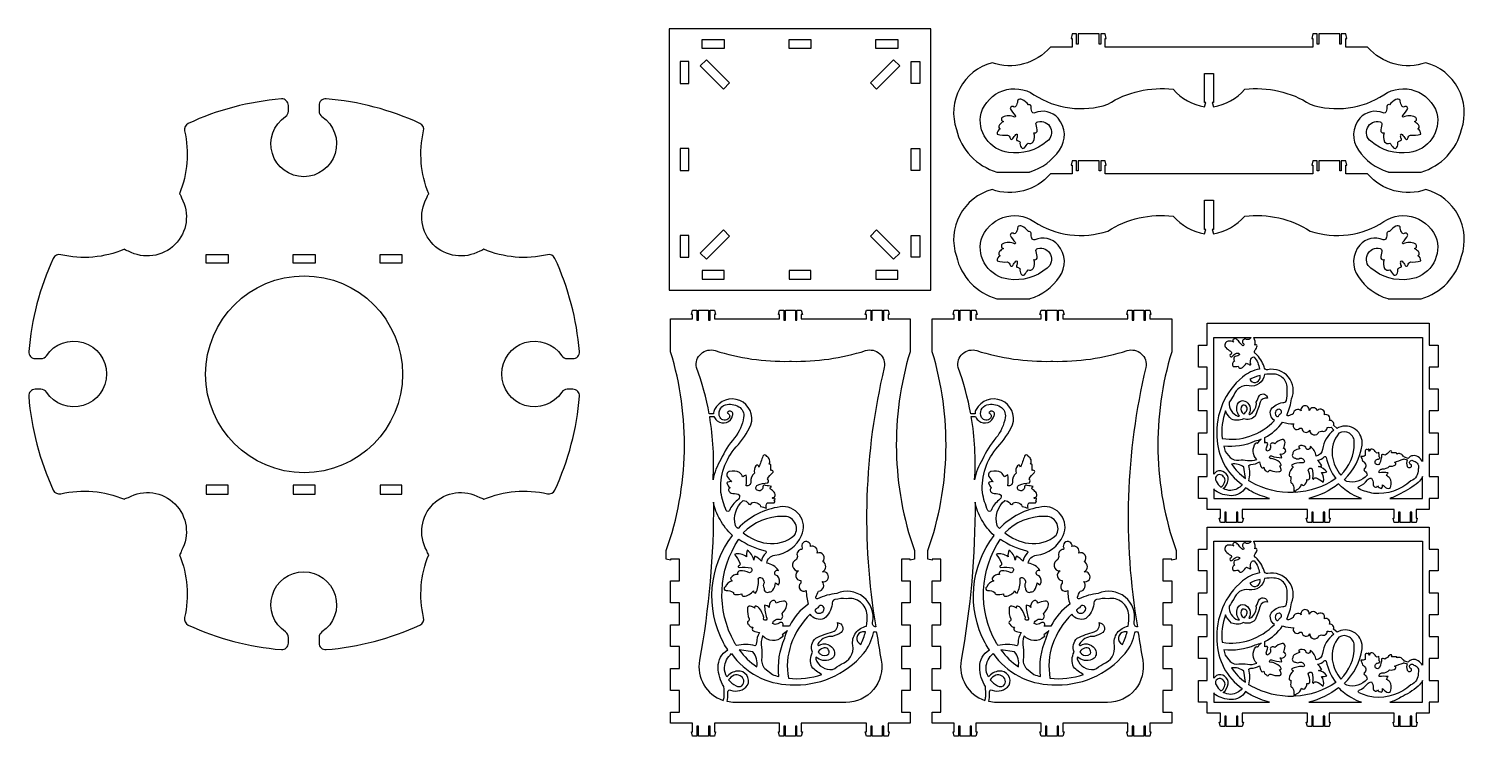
# Model space of a CAD drawing. Header units: inches. Extents: x 908 to 2430, y -463 to -133.
# Drawn here: x 908 to 1564, y -461 to -137 of the extents above; entities that cross this region are included whole.
import ezdxf

# ---------------------------------------------------------------- set-up
doc = ezdxf.new("R2010")
doc.units = ezdxf.units.IN
doc.layers.get('0').update_dxf_attribs({"linetype": 'CONTINUOUS'})
doc.layers.add('INTERIOR_LOOPS', color=7, linetype='CONTINUOUS')
doc.layers.add('OUTER_LOOP', color=7, linetype='CONTINUOUS')

msp = doc.modelspace()

# ---------------------------------------------------------------- linework, layer by layer
at = {"ltscale": 25.4}
for p, q in [((1536.35, -333.8), (1537.9, -334.27)), ((1536.35, -427), (1537.9, -427.47))]:
    msp.add_line(p, q, dxfattribs=at)
for points in [[(1200.54, -256.71), (1320.07, -256.71), (1320.07, -137.18), (1200.54, -137.18)], [(1215.57, -142.18), (1225.57, -142.18), (1225.57, -146.18), (1215.57, -146.18)], [(1255.31, -142.18), (1265.31, -142.18), (1265.31, -146.18), (1255.31, -146.18)], [(1295.04, -142.18), (1305.04, -142.18), (1305.04, -146.18), (1295.04, -146.18)], [(1209.54, -162.21), (1209.54, -152.21), (1205.54, -152.21), (1205.54, -162.21)], [(1225.31, -164.77), (1214.7, -154.17), (1217.53, -151.34), (1228.13, -161.94)], [(1295.31, -164.77), (1305.92, -154.17), (1303.09, -151.34), (1292.48, -161.94)], [(1311.07, -162.21), (1311.07, -152.21), (1315.07, -152.21), (1315.07, -162.21)], [(1209.54, -201.95), (1209.54, -191.95), (1205.54, -191.95), (1205.54, -201.95)], [(1311.07, -201.95), (1311.07, -191.95), (1315.07, -191.95), (1315.07, -201.95)], [(1217.53, -242.55), (1228.13, -231.95), (1225.31, -229.12), (1214.7, -239.73)], [(1303.09, -242.55), (1292.48, -231.95), (1295.31, -229.12), (1305.92, -239.73)], [(1209.54, -241.68), (1209.54, -231.68), (1205.54, -231.68), (1205.54, -241.68)], [(1311.07, -241.68), (1311.07, -231.68), (1315.07, -231.68), (1315.07, -241.68)], [(988.85, -240.38), (998.85, -240.38), (998.85, -244.38), (988.85, -244.38)], [(1028.59, -240.38), (1038.59, -240.38), (1038.59, -244.38), (1028.59, -244.38)], [(1068.32, -240.38), (1078.32, -240.38), (1078.32, -244.38), (1068.32, -244.38)], [(1215.57, -251.71), (1225.57, -251.71), (1225.57, -247.71), (1215.57, -247.71)], [(1255.31, -251.71), (1265.31, -251.71), (1265.31, -247.71), (1255.31, -247.71)], [(1295.04, -251.71), (1305.04, -251.71), (1305.04, -247.71), (1295.04, -247.71)], [(1542.47, -360.91), (1541.97, -362.91), (1539.97, -362.91), (1539.97, -358.25), (1539.27, -358.25), (1539.27, -362.91), (1534.67, -362.91), (1534.67, -358.25), (1533.97, -358.25), (1533.97, -362.91), (1531.97, -362.91), (1531.47, -360.91), (1531.97, -360.91), (1531.97, -356.91), (1502.23, -356.91), (1502.23, -360.91), (1502.73, -360.91), (1502.23, -362.91), (1500.23, -362.91), (1500.23, -358.25), (1499.53, -358.25), (1499.53, -362.91), (1494.93, -362.91), (1494.93, -358.25), (1494.23, -358.25), (1494.23, -362.91), (1492.23, -362.91), (1491.73, -360.91), (1492.23, -360.91), (1492.23, -356.91), (1462.49, -356.91), (1462.49, -360.91), (1462.99, -360.91), (1462.49, -362.91), (1460.49, -362.91), (1460.49, -358.25), (1459.79, -358.25), (1459.79, -362.91), (1455.19, -362.91), (1455.19, -358.25), (1454.49, -358.25), (1454.49, -362.91), (1452.49, -362.91), (1451.99, -360.91), (1452.49, -360.91), (1452.49, -356.91), (1446.49, -356.91), (1446.49, -351.86), (1442.49, -351.86), (1442.49, -341.86), (1446.49, -341.86), (1446.49, -331.86), (1442.49, -331.86), (1442.49, -321.86), (1446.49, -321.86), (1446.49, -311.86), (1442.49, -311.86), (1442.49, -301.86), (1446.49, -301.86), (1446.49, -291.86), (1442.49, -291.86), (1442.49, -281.86), (1446.49, -281.86), (1446.49, -271.86), (1547.97, -271.86), (1547.97, -281.86), (1551.97, -281.86), (1551.97, -291.86), (1547.97, -291.86), (1547.97, -301.86), (1551.97, -301.86), (1551.97, -311.86), (1547.97, -311.86), (1547.97, -321.86), (1551.97, -321.86), (1551.97, -331.86), (1547.97, -331.86), (1547.97, -341.86), (1551.97, -341.86), (1551.97, -351.86), (1547.97, -351.86), (1547.97, -356.91), (1541.97, -356.91), (1541.97, -360.91)], [(988.85, -349.91), (998.85, -349.91), (998.85, -345.91), (988.85, -345.91)], [(1028.59, -349.91), (1038.59, -349.91), (1038.59, -345.91), (1028.59, -345.91)], [(1068.32, -349.91), (1078.32, -349.91), (1078.32, -345.91), (1068.32, -345.91)], [(1542.47, -454.11), (1541.97, -456.11), (1539.97, -456.11), (1539.97, -451.45), (1539.27, -451.45), (1539.27, -456.11), (1534.67, -456.11), (1534.67, -451.45), (1533.97, -451.45), (1533.97, -456.11), (1531.97, -456.11), (1531.47, -454.11), (1531.97, -454.11), (1531.97, -450.11), (1502.23, -450.11), (1502.23, -454.11), (1502.73, -454.11), (1502.23, -456.11), (1500.23, -456.11), (1500.23, -451.45), (1499.53, -451.45), (1499.53, -456.11), (1494.93, -456.11), (1494.93, -451.45), (1494.23, -451.45), (1494.23, -456.11), (1492.23, -456.11), (1491.73, -454.11), (1492.23, -454.11), (1492.23, -450.11), (1462.49, -450.11), (1462.49, -454.11), (1462.99, -454.11), (1462.49, -456.11), (1460.49, -456.11), (1460.49, -451.45), (1459.79, -451.45), (1459.79, -456.11), (1455.19, -456.11), (1455.19, -451.45), (1454.49, -451.45), (1454.49, -456.11), (1452.49, -456.11), (1451.99, -454.11), (1452.49, -454.11), (1452.49, -450.11), (1446.49, -450.11), (1446.49, -445.06), (1442.49, -445.06), (1442.49, -435.06), (1446.49, -435.06), (1446.49, -425.06), (1442.49, -425.06), (1442.49, -415.06), (1446.49, -415.06), (1446.49, -405.06), (1442.49, -405.06), (1442.49, -395.06), (1446.49, -395.06), (1446.49, -385.06), (1442.49, -385.06), (1442.49, -375.06), (1446.49, -375.06), (1446.49, -365.06), (1547.97, -365.06), (1547.97, -375.06), (1551.97, -375.06), (1551.97, -385.06), (1547.97, -385.06), (1547.97, -395.06), (1551.97, -395.06), (1551.97, -405.06), (1547.97, -405.06), (1547.97, -415.06), (1551.97, -415.06), (1551.97, -425.06), (1547.97, -425.06), (1547.97, -435.06), (1551.97, -435.06), (1551.97, -445.06), (1547.97, -445.06), (1547.97, -450.11), (1541.97, -450.11), (1541.97, -454.11)]]:
    msp.add_lwpolyline(points, close=True, dxfattribs=at)
for points in [[(1526.3, -181, 0.075194), (1525.82, -184.16, 0.413958), (1527.29, -184.75, 0.189544), (1527.58, -188.86, 0.382349), (1529.94, -189.45, -0.032027), (1531.55, -191.65, 0.450497), (1533.17, -191.36, 0.181483), (1533.61, -189.01, -0.178265), (1534.79, -188.28, 0.61422), (1535.23, -187.54, -0.192738), (1534.93, -185.93, -0.988492), (1535.52, -185.49, -0.015626), (1536.99, -187.39, 0.734538), (1538.17, -187.25, -0.253043), (1539.34, -185.78, 0.10585), (1544.05, -185.34, 0.334815), (1542.72, -182.99, 0.240162), (1543.31, -182.4, 0.27315), (1543.02, -181.08, 0.062252), (1541.25, -179.61, 0.748197), (1541.55, -177.55, 0.217393), (1536.11, -177.55, -0.673219), (1535.82, -176.82, 0.08774), (1538.17, -173.59, 0.617792), (1536.26, -173, -0.251601), (1535.23, -172.12, -0.062305), (1534.64, -169.77, 0.325753), (1532.73, -169.48, 0.113866), (1529.79, -171.97, 0.532323), (1528.61, -172.71, -0.060104), (1528.26, -174.99, -0.443828), (1526.93, -175.65, 0.321508), (1516.26, -178.09, 0.351771), (1515.61, -192.66, 0.170654), (1528.98, -202.57, 0.003892), (1529.37, -202.69), (1544.24, -202.69, 0.271024), (1562.74, -183.19, 0.432831), (1546.44, -152.74, -0.308272), (1519.76, -145.59), (1509.76, -145.59), (1509.76, -141.59), (1510.26, -141.59), (1509.76, -139.59), (1507.76, -139.59), (1507.76, -144.25), (1507.06, -144.25), (1507.06, -139.59), (1497.46, -139.59), (1497.46, -144.25), (1496.76, -144.25), (1496.76, -139.59), (1494.76, -139.59), (1494.26, -141.59), (1494.76, -141.59), (1494.76, -145.59), (1447.26, -145.59), (1399.76, -145.59), (1399.76, -141.59), (1400.26, -141.59), (1399.76, -139.59), (1397.76, -139.59), (1397.76, -144.25), (1397.06, -144.25), (1397.06, -139.59), (1387.46, -139.59), (1387.46, -144.25), (1386.76, -144.25), (1386.76, -139.59), (1384.76, -139.59), (1384.26, -141.59), (1384.76, -141.59), (1384.76, -145.59), (1374.76, -145.59, -0.308272), (1348.08, -152.74, 0.432831), (1331.78, -183.19, 0.271024), (1350.28, -202.69), (1365.14, -202.69, 0.003892), (1365.54, -202.57, 0.170654), (1378.91, -192.66, 0.351771), (1378.25, -178.09, 0.321508), (1367.59, -175.65, -0.443828), (1366.26, -174.99, -0.060104), (1365.9, -172.71, 0.532323), (1364.73, -171.97, 0.113866), (1361.78, -169.48, 0.325753), (1359.87, -169.77, -0.062305), (1359.29, -172.12, -0.251601), (1358.26, -173, 0.617792), (1356.35, -173.59, 0.08774), (1358.7, -176.82, -0.673219), (1358.4, -177.55, 0.217393), (1352.96, -177.55, 0.748197), (1353.26, -179.61, 0.062252), (1351.49, -181.08, 0.27315), (1351.2, -182.4, 0.240162), (1351.79, -182.99, 0.334815), (1350.47, -185.34, 0.10585), (1355.17, -185.78, -0.253043), (1356.35, -187.25, 0.734538), (1357.52, -187.39, -0.015626), (1358.99, -185.49, -0.988492), (1359.58, -185.93, -0.192738), (1359.29, -187.54, 0.61422), (1359.73, -188.28, -0.178265), (1360.9, -189.01, 0.181483), (1361.34, -191.36, 0.450497), (1362.96, -191.65, -0.032027), (1364.58, -189.45, 0.382349), (1366.93, -188.86, 0.189544), (1367.22, -184.75, 0.413958), (1368.69, -184.16, 0.075194), (1368.22, -181, -0.489938), (1369.05, -179.71, -0.825663), (1373.24, -188.65, -0.218477), (1355.59, -193.72, -0.445937), (1343.08, -175.77, -0.49821), (1367.27, -167.33, 0.2304), (1400.96, -171.72, -0.17348), (1430.91, -164.88, 0.174347), (1445.26, -172.95), (1445.76, -170.95), (1445.26, -170.95), (1445.26, -157.59), (1449.26, -157.59), (1449.26, -170.95), (1448.76, -170.95), (1449.26, -172.95, 0.174347), (1463.6, -164.88, -0.17348), (1493.55, -171.72, 0.2304), (1527.24, -167.33, -0.49821), (1551.43, -175.77, -0.445937), (1538.93, -193.72, -0.218477), (1521.27, -188.65, -0.825663), (1525.47, -179.71, -0.489938)], [(922.35, -240.51, 0.355743), (918.95, -242.17, 0.087828), (907.73, -284.75, 0.438575), (910.72, -287.99), (913.3, -287.99, 0.250492), (915.79, -286.66, -3.296663), (915.79, -303.33, 0.250492), (913.3, -301.99), (910.7, -301.99, 0.437829), (907.71, -305.23, 0.088459), (918.95, -348.12, 0.355743), (922.35, -349.78, -0.158684), (951.42, -352.28, -0.111933), (953.25, -351.49, -0.756759), (977.51, -375.75, -0.121203), (976.62, -377.71, -0.15635), (978.95, -406.38, 0.355743), (980.61, -409.79, 0.087828), (1023.19, -421, 0.438575), (1026.43, -418.01), (1026.43, -415.44, 0.250492), (1025.1, -412.94, -3.296663), (1041.77, -412.94, 0.250492), (1040.43, -415.44), (1040.43, -418.04, 0.437829), (1043.67, -421.03, 0.088459), (1086.56, -409.79, 0.355743), (1088.23, -406.38, -0.15635), (1090.55, -377.71, -0.121203), (1089.66, -375.75, -0.756759), (1113.93, -351.49, -0.111933), (1115.75, -352.28, -0.158684), (1144.82, -349.78, 0.355743), (1148.23, -348.12, 0.088459), (1159.47, -305.23, 0.437829), (1156.48, -301.99), (1153.88, -301.99, 0.250492), (1151.39, -303.33, -3.296663), (1151.39, -286.66, 0.250492), (1153.88, -287.99), (1156.46, -287.99, 0.438575), (1159.45, -284.75, 0.087828), (1148.23, -242.17, 0.355743), (1144.82, -240.51, -0.158684), (1115.75, -238.02, -0.111933), (1113.93, -238.81, -0.756759), (1089.66, -214.54, -0.121203), (1090.55, -212.59, -0.15635), (1088.23, -183.91, 0.355743), (1086.56, -180.51, 0.088459), (1043.67, -169.26, 0.437829), (1040.43, -172.25), (1040.43, -174.86, 0.250492), (1041.77, -177.35, -3.296663), (1025.1, -177.35, 0.250492), (1026.43, -174.86), (1026.43, -172.28, 0.438575), (1023.19, -169.29, 0.087828), (980.61, -180.51, 0.355743), (978.95, -183.91, -0.15635), (976.62, -212.59, -0.121203), (977.51, -214.54, -0.756759), (953.25, -238.81, -0.111933), (951.42, -238.02, -0.158684)], [(1526.3, -238.98, 0.075194), (1525.82, -242.14, 0.413958), (1527.29, -242.73, 0.189544), (1527.58, -246.84, 0.382349), (1529.94, -247.43, -0.032027), (1531.55, -249.63, 0.450497), (1533.17, -249.34, 0.181483), (1533.61, -246.99, -0.178265), (1534.79, -246.25, 0.61422), (1535.23, -245.52, -0.192738), (1534.93, -243.9, -0.988492), (1535.52, -243.46, -0.015626), (1536.99, -245.37, 0.734538), (1538.17, -245.23, -0.253043), (1539.34, -243.76, 0.10585), (1544.05, -243.32, 0.334815), (1542.72, -240.97, 0.240162), (1543.31, -240.38, 0.27315), (1543.02, -239.06, 0.062252), (1541.25, -237.59, 0.748197), (1541.55, -235.53, 0.217393), (1536.11, -235.53, -0.673219), (1535.82, -234.8, 0.08774), (1538.17, -231.57, 0.617792), (1536.26, -230.98, -0.251601), (1535.23, -230.1, -0.062305), (1534.64, -227.75, 0.325753), (1532.73, -227.45, 0.113866), (1529.79, -229.95, 0.532323), (1528.61, -230.68, -0.060104), (1528.26, -232.97, -0.443828), (1526.93, -233.63, 0.321508), (1516.26, -236.07, 0.351771), (1515.61, -250.64, 0.170654), (1528.98, -260.55, 0.003892), (1529.37, -260.67), (1544.24, -260.67, 0.271024), (1562.74, -241.17, 0.432831), (1546.44, -210.72, -0.308272), (1519.76, -203.57), (1509.76, -203.57), (1509.76, -199.57), (1510.26, -199.57), (1509.76, -197.57), (1507.76, -197.57), (1507.76, -202.22), (1507.06, -202.22), (1507.06, -197.57), (1497.46, -197.57), (1497.46, -202.22), (1496.76, -202.22), (1496.76, -197.57), (1494.76, -197.57), (1494.26, -199.57), (1494.76, -199.57), (1494.76, -203.57), (1447.26, -203.57), (1399.76, -203.57), (1399.76, -199.57), (1400.26, -199.57), (1399.76, -197.57), (1397.76, -197.57), (1397.76, -202.22), (1397.06, -202.22), (1397.06, -197.57), (1387.46, -197.57), (1387.46, -202.22), (1386.76, -202.22), (1386.76, -197.57), (1384.76, -197.57), (1384.26, -199.57), (1384.76, -199.57), (1384.76, -203.57), (1374.76, -203.57, -0.308272), (1348.08, -210.72, 0.432831), (1331.78, -241.17, 0.271024), (1350.28, -260.67), (1365.14, -260.67, 0.003892), (1365.54, -260.55, 0.170654), (1378.91, -250.64, 0.351771), (1378.25, -236.07, 0.321508), (1367.59, -233.63, -0.443828), (1366.26, -232.97, -0.060104), (1365.9, -230.68, 0.532323), (1364.73, -229.95, 0.113866), (1361.78, -227.45, 0.325753), (1359.87, -227.75, -0.062305), (1359.29, -230.1, -0.251601), (1358.26, -230.98, 0.617792), (1356.35, -231.57, 0.08774), (1358.7, -234.8, -0.673219), (1358.4, -235.53, 0.217393), (1352.96, -235.53, 0.748197), (1353.26, -237.59, 0.062252), (1351.49, -239.06, 0.27315), (1351.2, -240.38, 0.240162), (1351.79, -240.97, 0.334815), (1350.47, -243.32, 0.10585), (1355.17, -243.76, -0.253043), (1356.35, -245.23, 0.734538), (1357.52, -245.37, -0.015626), (1358.99, -243.46, -0.988492), (1359.58, -243.9, -0.192738), (1359.29, -245.52, 0.61422), (1359.73, -246.25, -0.178265), (1360.9, -246.99, 0.181483), (1361.34, -249.34, 0.450497), (1362.96, -249.63, -0.032027), (1364.58, -247.43, 0.382349), (1366.93, -246.84, 0.189544), (1367.22, -242.73, 0.413958), (1368.69, -242.14, 0.075194), (1368.22, -238.98, -0.489938), (1369.05, -237.69, -0.825663), (1373.24, -246.63, -0.218477), (1355.59, -251.69, -0.445937), (1343.08, -233.75, -0.49821), (1367.27, -225.31, 0.2304), (1400.96, -229.7, -0.17348), (1430.91, -222.86, 0.174347), (1445.26, -230.93), (1445.76, -228.93), (1445.26, -228.93), (1445.26, -215.57), (1449.26, -215.57), (1449.26, -228.93), (1448.76, -228.93), (1449.26, -230.93, 0.174347), (1463.6, -222.86, -0.17348), (1493.55, -229.7, 0.2304), (1527.24, -225.31, -0.49821), (1551.43, -233.75, -0.445937), (1538.93, -251.69, -0.218477), (1521.27, -246.63, -0.825663), (1525.47, -237.69, -0.489938)], [(1449.55, -340.85), (1449.55, -278.28), (1466.45, -278.28, 0.067989), (1466.35, -278.47, -0.50035), (1463.78, -278.86, 0.934033), (1463.54, -279.07, 0.659169), (1463.05, -281.13, -0.728817), (1462.71, -282.11, -0.076967), (1461.05, -280.32, 0.126486), (1459.5, -278.95, 0.913109), (1458.57, -280.43, 0.119105), (1456.08, -280.01, 0.588703), (1454.94, -282.98, 0.078451), (1457.15, -284.62, -0.508882), (1457.34, -285.91, 1.442558), (1458.05, -286.9, -0.121083), (1459.77, -285.56, -0.408341), (1461.41, -286.16, -0.109866), (1459.27, -287.03, 0.355311), (1458.59, -287.8, 0.150927), (1458.95, -289.19, 0.448806), (1458.26, -291.6, 0.111589), (1460.58, -291.43, 0.582877), (1462.54, -292.1, 0.056657), (1464.39, -290.12, -0.071077), (1465.76, -290.8, 1.079277), (1466.16, -290.1, -0.131425), (1466.72, -287.73, -0.388895), (1467.97, -287.29, -0.143171), (1470.33, -292.75, 0.126422), (1462.61, -296.42, 0.24096), (1450.93, -323.8, 0.239729), (1462.51, -345.61, -0.214582), (1457.29, -348.26, -0.123046), (1453.81, -347.41, 0.205899), (1456, -343.39, 0.579377), (1450.7, -339.66, 0.075781)], [(1536.59, -333.08, 0.312443), (1535.97, -332.51, 0.41447), (1533.1, -331.64, 0.488909), (1532.88, -331.05), (1530.73, -331.05, 1), (1529.87, -330.33, -0.080727), (1527.72, -332.19, 0.32316), (1526.14, -332.05, -0.093386), (1525.28, -335.92, -0.605728), (1523.42, -336.07, -0.612024), (1524.71, -333.92, 0.709304), (1525.14, -332.91, 0.027229), (1524.85, -330.76, -0.721356), (1523.56, -330.76, 0.116811), (1522.27, -329.47, 0.196459), (1521.41, -329.32, 0.339065), (1520.69, -330.18, -1.547667), (1520.41, -330.04, 1.547669), (1519.83, -329.75, 0.720958), (1518.69, -330.18, -0.018787), (1518.69, -332.34, -0.192739), (1516.68, -332.62, -0.044524), (1517.4, -334.78, -0.415302), (1518.73, -338.12, 0.895129), (1518.59, -339.41, -0.211178), (1519.59, -341.27, -0.291477), (1510.26, -344.13, -0.181677), (1509.19, -343.22, 0.16605), (1517.23, -327.51, 0.593183), (1506.55, -319.5, 0.016351), (1505.81, -319.87), (1504.18, -318.47, 0.589619), (1502.39, -316.23, 0.642131), (1500.02, -313.69, 0.808869), (1496.8, -311.65, 0.639069), (1493.04, -311.68, 1.23559), (1489.39, -311.87, 0.625033), (1485.78, -313.16, -0.061061), (1483.56, -314.2, -0.655608), (1482.97, -313.53, 0.08208), (1484.96, -306.44, 0.607519), (1474.13, -293.06, -0.460671), (1472.44, -291.74, 0.134466), (1468.62, -285.73, -0.272487), (1468.2, -285.49, -0.343185), (1468.41, -284.01, 0.19002), (1469.25, -282.16, 0.754014), (1468.27, -281.82, 0.162143), (1467.81, -278.38, 0.037238), (1467.75, -278.28), (1544.91, -278.28), (1544.91, -334.98, 0.106729), (1542.9, -332.9, 0.387429), (1538.33, -333.59)], [(1220.75, -313.24), (1218.78, -313.24, 0.043795), (1212.98, -292.01, -0.570654), (1221.53, -284.34, 0.081589), (1255.45, -289.23), (1256.34, -289.23, 0.081589), (1290.26, -284.34, -0.570657), (1298.81, -292.01, 0.100919), (1294.97, -410.67, -0.440073), (1293.47, -408.6, 0.607519), (1277.06, -395.32, 0.08208), (1268.36, -397.76, -0.655608), (1267.55, -397.04, -0.061061), (1268.81, -394.31, 0.625033), (1270.4, -389.89, 1.23559), (1270.63, -385.41, 0.639069), (1270.67, -380.81, 0.808869), (1268.17, -376.85, 0.642131), (1265.05, -373.94, 1.370929), (1261.27, -374.48), (1261.14, -375.22, 0.553112), (1259.11, -378.45), (1258.63, -379.88, 0.852139), (1259.64, -385.07, 0.801896), (1260.61, -389.43), (1260.61, -390.66, 0.918607), (1263.14, -394.04, 0.079175), (1264.09, -400.24, 0.121358), (1255.42, -410.26), (1252.34, -410.26, 0.872432), (1251.28, -408.68, -0.042764), (1249, -409.56), (1247.77, -409.03, -0.470394), (1251.28, -407.28, 0.549351), (1251.99, -404.64, 0.155076), (1254.28, -400.59, 0.508202), (1252.69, -398.84, 0.077294), (1249.35, -399.72, 0.617681), (1247.24, -398.84, 0.265525), (1246.18, -401.83, 0.271008), (1244.07, -400.77, 0.081119), (1245.13, -406.57, -1.622548), (1243.72, -406.4, 0.115526), (1241.61, -402, 0.168928), (1240.2, -401.12, 0.72415), (1239.67, -402, 0.071024), (1237.56, -401.12, 0.570991), (1236.33, -402.35, 0.12321), (1237.03, -406.92, -0.41447), (1236.68, -407.98, 0.618518), (1236.68, -409.39, 0.308), (1238.79, -410.79, 0.549425), (1238.97, -412.37, 0.07645), (1241.78, -413.25, 0.121315), (1240.37, -418, -0.181125), (1239.85, -419.23, 0.122031), (1231.2, -419.19, -0.012363), (1230.38, -417.82, -0.284486), (1232.4, -370.47, 0.105859), (1244.31, -375.79, -0.579685), (1244.62, -376.96, 0.186388), (1242.7, -380.64, 0.103743), (1239.67, -378.35, 0.150473), (1239.14, -380.11, 0.205701), (1236.15, -375.54, 0.099104), (1235.8, -378.53, 0.243975), (1230.34, -377.47, -0.09974), (1232.81, -381.52, -0.395685), (1232.28, -382.75, 0.845674), (1232.46, -383.45, -0.055337), (1237.91, -383.63, -0.580825), (1237.21, -385.91, 0.115404), (1232.81, -385.03, 0.566445), (1231.93, -386.61, 0.270836), (1228.58, -388.37, 0.277109), (1229.29, -389.6, 0.234428), (1226.12, -392.42, 0.847098), (1226.47, -394, -0.156653), (1229.82, -394.88, 0.453485), (1230.52, -395.76, 0.049832), (1233.69, -395.58, 0.530086), (1234.57, -396.64), (1234.57, -396.64, 0.208386), (1238.97, -394.17, 0.369853), (1240.02, -395.23, 0.137287), (1241.31, -389.17, -0.63623), (1242.21, -388.07, -0.38672), (1243.85, -390.52, 0.333625), (1243.85, -392.98, 0.629128), (1246.3, -394.62, 0.271182), (1247.94, -393.8, 0.109845), (1249.17, -390.52), (1250.4, -391.34, 0.382366), (1249.99, -387.25, -1.19915), (1250.4, -384.8, 0.216531), (1245.07, -381.52, -0.344889), (1248.76, -377.84, 0.261529), (1261.05, -368.84, 0.593183), (1251.22, -355.75, 0.16605), (1231.96, -365.6, -0.181677), (1230.83, -364.3, -0.291477), (1234.34, -352.85, -0.211178), (1236.63, -354.08, 0.895129), (1238.21, -353.9, -0.415302), (1242.31, -355.54, -0.044524), (1244.95, -356.42, -0.192739), (1245.3, -353.96, -0.018787), (1247.94, -353.96, 0.759219), (1248.47, -352.56, 1.547669), (1248.12, -351.85, -1.547667), (1247.94, -351.5, 0.339065), (1249, -350.62, 0.196459), (1248.82, -349.57, 0.124866), (1247.24, -347.98, -0.721356), (1247.24, -346.4, 0.027229), (1244.6, -346.05, 0.709304), (1243.37, -346.58, -0.612024), (1240.73, -348.16, -0.605728), (1240.9, -345.87, -0.093386), (1245.65, -344.82, 0.32316), (1245.48, -342.89, -0.080727), (1247.77, -340.25, 1), (1246.89, -339.19), (1246.89, -336.56, 0.488909), (1246.15, -336.29, 0.41447), (1245.09, -332.77, 0.776062), (1243.34, -332.6, -0.007454), (1241.51, -337.59, 0.774179), (1240.17, -336.99, 0.236225), (1239.46, -340.33, 0.226713), (1237.81, -344.31, -0.541931), (1235.69, -346.07, 0.072972), (1235.69, -341.15, -0.062231), (1234.11, -342.03, 0.078385), (1232.7, -340.09, 0.180969), (1228.13, -339.56, 0.525883), (1227.07, -341.85, 0.065522), (1229.01, -344.31, 0.276776), (1226.9, -344.84, 0.146004), (1228.3, -347.12, 0.428372), (1227.6, -348.18, 0.377188), (1229.54, -349.59, -0.18389), (1232.7, -350.46, -0.257054), (1231.65, -352.75, 0.138671), (1228.04, -357.4, -0.661287), (1226.61, -357.42, -0.063172), (1224.14, -349.22, -0.205501), (1231.1, -328.36, 0.073994), (1237.87, -318.31, 0.917299), (1221.2, -311.29, 0.129529)], [(1340.34, -313.24), (1338.37, -313.24, 0.043795), (1332.57, -292.01, -0.570654), (1341.12, -284.34, 0.081589), (1375.04, -289.23), (1375.93, -289.23, 0.081589), (1409.85, -284.34, -0.570657), (1418.4, -292.01, 0.100919), (1414.56, -410.67, -0.440073), (1413.06, -408.6, 0.607519), (1396.65, -395.32, 0.08208), (1387.95, -397.76, -0.655608), (1387.14, -397.04, -0.061061), (1388.4, -394.31, 0.625033), (1389.99, -389.89, 1.23559), (1390.22, -385.41, 0.639069), (1390.26, -380.81, 0.808869), (1387.76, -376.85, 0.642131), (1384.64, -373.94, 1.370929), (1380.86, -374.48), (1380.73, -375.22, 0.553112), (1378.7, -378.45), (1378.22, -379.88, 0.852139), (1379.23, -385.07, 0.801896), (1380.2, -389.43), (1380.2, -390.66, 0.918607), (1382.73, -394.04, 0.079175), (1383.68, -400.24, 0.121358), (1375.01, -410.26), (1371.93, -410.26, 0.872432), (1370.87, -408.68, -0.042764), (1368.59, -409.56), (1367.36, -409.03, -0.470394), (1370.87, -407.28, 0.549351), (1371.58, -404.64, 0.155076), (1373.87, -400.59, 0.508202), (1372.28, -398.84, 0.077294), (1368.94, -399.72, 0.617681), (1366.83, -398.84, 0.265525), (1365.77, -401.83, 0.271008), (1363.66, -400.77, 0.081119), (1364.72, -406.57, -1.622548), (1363.31, -406.4, 0.115526), (1361.2, -402, 0.168928), (1359.79, -401.12, 0.72415), (1359.26, -402, 0.071024), (1357.15, -401.12, 0.570991), (1355.92, -402.35, 0.12321), (1356.62, -406.92, -0.41447), (1356.27, -407.98, 0.618518), (1356.27, -409.39, 0.308), (1358.38, -410.79, 0.549425), (1358.56, -412.37, 0.07645), (1361.37, -413.25, 0.121315), (1359.96, -418, -0.181125), (1359.44, -419.23, 0.122031), (1350.79, -419.19, -0.012363), (1349.97, -417.82, -0.284486), (1351.99, -370.47, 0.105859), (1363.9, -375.79, -0.579685), (1364.21, -376.96, 0.186388), (1362.29, -380.64, 0.103743), (1359.26, -378.35, 0.150473), (1358.73, -380.11, 0.205701), (1355.74, -375.54, 0.099104), (1355.39, -378.53, 0.243975), (1349.93, -377.47, -0.09974), (1352.4, -381.52, -0.395685), (1351.87, -382.75, 0.845674), (1352.05, -383.45, -0.055337), (1357.5, -383.63, -0.580825), (1356.8, -385.91, 0.115404), (1352.4, -385.03, 0.566445), (1351.52, -386.61, 0.270836), (1348.17, -388.37, 0.277109), (1348.88, -389.6, 0.234428), (1345.71, -392.42, 0.847098), (1346.06, -394, -0.156653), (1349.41, -394.88, 0.453485), (1350.11, -395.76, 0.049832), (1353.28, -395.58, 0.530086), (1354.16, -396.64), (1354.16, -396.64, 0.208386), (1358.56, -394.17, 0.369853), (1359.61, -395.23, 0.137287), (1360.9, -389.17, -0.63623), (1361.8, -388.07, -0.38672), (1363.44, -390.52, 0.333625), (1363.44, -392.98, 0.629128), (1365.89, -394.62, 0.271182), (1367.53, -393.8, 0.109845), (1368.76, -390.52), (1369.99, -391.34, 0.382366), (1369.58, -387.25, -1.19915), (1369.99, -384.8, 0.216531), (1364.67, -381.52, -0.344889), (1368.35, -377.84, 0.261529), (1380.64, -368.84, 0.593183), (1370.81, -355.75, 0.16605), (1351.55, -365.6, -0.181677), (1350.42, -364.3, -0.291477), (1353.93, -352.85, -0.211178), (1356.22, -354.08, 0.895129), (1357.8, -353.9, -0.415302), (1361.9, -355.54, -0.044524), (1364.54, -356.42, -0.192739), (1364.89, -353.96, -0.018787), (1367.53, -353.96, 0.759219), (1368.06, -352.56, 1.547669), (1367.71, -351.85, -1.547667), (1367.53, -351.5, 0.339065), (1368.59, -350.62, 0.196459), (1368.41, -349.57, 0.124866), (1366.83, -347.98, -0.721356), (1366.83, -346.4, 0.027229), (1364.19, -346.05, 0.709304), (1362.96, -346.58, -0.612024), (1360.32, -348.16, -0.605728), (1360.49, -345.87, -0.093386), (1365.24, -344.82, 0.32316), (1365.07, -342.89, -0.080727), (1367.36, -340.25, 1), (1366.48, -339.19), (1366.48, -336.56, 0.488909), (1365.74, -336.29, 0.41447), (1364.68, -332.77, 0.776062), (1362.93, -332.6, -0.007454), (1361.1, -337.59, 0.774179), (1359.76, -336.99, 0.236225), (1359.05, -340.33, 0.226713), (1357.4, -344.31, -0.541931), (1355.28, -346.07, 0.072972), (1355.28, -341.15, -0.062231), (1353.7, -342.03, 0.078385), (1352.29, -340.09, 0.180969), (1347.72, -339.56, 0.525883), (1346.66, -341.85, 0.065522), (1348.6, -344.31, 0.276776), (1346.49, -344.84, 0.146004), (1347.89, -347.12, 0.428372), (1347.19, -348.18, 0.377188), (1349.13, -349.59, -0.18389), (1352.29, -350.46, -0.257054), (1351.24, -352.75, 0.138671), (1347.63, -357.4, -0.661287), (1346.2, -357.42, -0.063172), (1343.73, -349.22, -0.205501), (1350.69, -328.36, 0.073994), (1357.46, -318.31, 0.917299), (1340.79, -311.29, 0.129529)], [(1219, -314.5), (1220.99, -314.5, 0.029996), (1221.19, -314.92, 0.10952), (1222.5, -316.49, 0.548541), (1229.46, -314.04, 1.047924), (1227, -312.81, -0.548612), (1227.82, -315.26, -0.539078), (1223.73, -314.85, -0.475422), (1226.18, -309.13, -0.204255), (1232.3, -309.96, -0.304535), (1234.54, -314.84, -0.13341), (1230.28, -324.26, 0.065673), (1224.14, -334.08, 0.096838), (1220.55, -343.44, 0.057772)], [(1338.59, -314.5), (1340.58, -314.5, 0.029996), (1340.78, -314.92, 0.10952), (1342.09, -316.49, 0.548541), (1349.05, -314.04, 1.047924), (1346.59, -312.81, -0.548612), (1347.41, -315.26, -0.539078), (1343.32, -314.85, -0.475422), (1345.77, -309.13, -0.204255), (1351.89, -309.96, -0.304535), (1354.13, -314.84, -0.13341), (1349.87, -324.26, 0.065673), (1343.73, -334.08, 0.096838), (1340.14, -343.44, 0.057772)], [(1503.17, -319.4), (1504.37, -320.77, 0.208852), (1499.21, -329.52, -0.344889), (1496.21, -332.52, 0.216531), (1493.54, -328.18, -1.19915), (1491.54, -328.51, 0.382366), (1488.2, -328.18), (1488.87, -329.18, 0.109845), (1486.2, -330.18, 0.271182), (1485.54, -331.52, 0.629128), (1486.87, -333.52, 0.333625), (1488.87, -333.52, -0.38672), (1490.87, -334.86, -0.63623), (1489.97, -335.59, 0.137287), (1485.04, -336.64, 0.369853), (1485.9, -337.5, 0.208386), (1483.89, -341.09, 0.530086), (1484.75, -341.81, 0.049832), (1484.61, -344.39, 0.453485), (1485.32, -344.96, -0.156653), (1486.04, -347.69, 0.179313), (1486.18, -348.14), (1485.83, -349.18, -0.137217), (1466.61, -344.5, -0.012363), (1465.5, -343.84, 0.122031), (1465.46, -336.79, -0.181125), (1466.47, -336.35, 0.121315), (1470.34, -335.21, 0.07645), (1471.05, -337.5, 0.549425), (1472.34, -337.65, 0.308), (1473.49, -339.37, 0.618518), (1474.64, -339.37, -0.41447), (1475.5, -339.08, 0.123465), (1479.23, -339.66, 0.570991), (1480.23, -338.65, 0.071024), (1479.51, -336.93, 0.72415), (1480.23, -336.5, 0.168928), (1479.51, -335.35, 0.115526), (1475.93, -333.63, -1.622548), (1475.79, -332.48, 0.081119), (1480.52, -333.34, 0.271008), (1479.66, -331.62, 0.265525), (1482.09, -330.76, 0.617681), (1481.38, -329.04, 0.077294), (1482.09, -326.31, 0.508202), (1480.66, -325.02, 0.155076), (1477.36, -326.88, 0.549351), (1475.21, -327.46, -0.470394), (1473.78, -330.33), (1473.35, -329.32, -0.042764), (1474.06, -327.46, 0.872432), (1472.77, -326.6), (1472.77, -324.09, 0.121358), (1480.95, -317.01, 0.079175), (1486.01, -317.79, 0.918607), (1488.76, -319.85), (1489.77, -319.85, 0.801896), (1493.32, -320.64, 0.852139), (1497.55, -321.46), (1498.72, -321.08, 0.553112), (1501.35, -319.42), (1501.96, -319.32, 0.19354)], [(1486.87, -348.38, 0.238432), (1487.33, -347.98, 0.234428), (1489.62, -345.4, 0.277109), (1490.63, -345.97, 0.270836), (1492.06, -343.24, 0.566445), (1493.35, -342.53, 0.115404), (1492.63, -338.94), (1492.63, -338.94, -0.580825), (1494.5, -338.36, -0.055337), (1494.64, -342.81, 0.845674), (1495.21, -342.96, -0.395685), (1496.22, -342.53, -0.09974), (1499.52, -344.53, 0.243975), (1498.66, -340.09, 0.099104), (1501.09, -339.8, 0.205328), (1497.37, -337.36, 0.150473), (1498.8, -336.93, 0.103743), (1496.93, -334.46, 0.186388), (1499.93, -332.9, -0.616992), (1500.89, -333.15, 0.105859), (1505.22, -342.85, -0.136032), (1486.65, -349.15)], [(1449.55, -434.05), (1449.55, -371.48), (1466.45, -371.48, 0.067989), (1466.35, -371.67, -0.50035), (1463.78, -372.06, 0.934033), (1463.54, -372.27, 0.659169), (1463.05, -374.33, -0.728817), (1462.71, -375.31, -0.076967), (1461.05, -373.52, 0.126486), (1459.5, -372.15, 0.913109), (1458.57, -373.63, 0.119105), (1456.08, -373.2, 0.588703), (1454.94, -376.18, 0.078451), (1457.15, -377.82, -0.508882), (1457.34, -379.1, 1.442558), (1458.05, -380.1, -0.121083), (1459.77, -378.76, -0.408341), (1461.41, -379.36, -0.109866), (1459.27, -380.23, 0.355311), (1458.59, -381, 0.150927), (1458.95, -382.39, 0.448806), (1458.26, -384.8, 0.111589), (1460.58, -384.63, 0.582877), (1462.54, -385.3, 0.056657), (1464.39, -383.32, -0.071077), (1465.76, -384, 1.079277), (1466.16, -383.3, -0.131425), (1466.72, -380.92, -0.388895), (1467.97, -380.49, -0.143171), (1470.33, -385.95, 0.126422), (1462.61, -389.62, 0.24096), (1450.93, -417, 0.239729), (1462.51, -438.81, -0.214582), (1457.29, -441.46, -0.123046), (1453.81, -440.61, 0.205899), (1456, -436.59, 0.579377), (1450.7, -432.85, 0.075781)], [(1536.59, -426.28, 0.312443), (1535.97, -425.7, 0.41447), (1533.1, -424.84, 0.488909), (1532.88, -424.24), (1530.73, -424.24, 1), (1529.87, -423.53, -0.080727), (1527.72, -425.39, 0.32316), (1526.14, -425.25, -0.093386), (1525.28, -429.12, -0.605728), (1523.42, -429.27, -0.612024), (1524.71, -427.11, 0.709304), (1525.14, -426.11, 0.027229), (1524.85, -423.96, -0.721356), (1523.56, -423.96, 0.116811), (1522.27, -422.67, 0.196459), (1521.41, -422.52, 0.339065), (1520.69, -423.38, -1.547667), (1520.41, -423.24, 1.547669), (1519.83, -422.95, 0.720958), (1518.69, -423.38, -0.018787), (1518.69, -425.54, -0.192739), (1516.68, -425.82, -0.044524), (1517.4, -427.98, -0.415302), (1518.73, -431.32, 0.895129), (1518.59, -432.61, -0.211178), (1519.59, -434.47, -0.291477), (1510.26, -437.33, -0.181677), (1509.19, -436.42, 0.16605), (1517.23, -420.71, 0.593183), (1506.55, -412.7, 0.016351), (1505.81, -413.07), (1504.18, -411.67, 0.589619), (1502.39, -409.43, 0.642131), (1500.02, -406.89, 0.808869), (1496.8, -404.85, 0.639069), (1493.04, -404.88, 1.23559), (1489.39, -405.07, 0.625033), (1485.78, -406.36, -0.061061), (1483.56, -407.4, -0.655608), (1482.97, -406.73, 0.08208), (1484.96, -399.63, 0.607519), (1474.13, -386.26, -0.460671), (1472.44, -384.94, 0.134466), (1468.62, -378.93, -0.272487), (1468.2, -378.69, -0.343185), (1468.41, -377.21, 0.19002), (1469.25, -375.36, 0.754014), (1468.27, -375.02, 0.162143), (1467.81, -371.58, 0.037238), (1467.75, -371.48), (1544.91, -371.48), (1544.91, -428.18, 0.106729), (1542.9, -426.1, 0.387429), (1538.33, -426.79)], [(1503.17, -412.6), (1504.37, -413.97, 0.208852), (1499.21, -422.72, -0.344889), (1496.21, -425.72, 0.216531), (1493.54, -421.38, -1.19915), (1491.54, -421.71, 0.382366), (1488.2, -421.38), (1488.87, -422.38, 0.109845), (1486.2, -423.38, 0.271182), (1485.54, -424.72, 0.629128), (1486.87, -426.72, 0.333625), (1488.87, -426.72, -0.38672), (1490.87, -428.06, -0.63623), (1489.97, -428.79, 0.137287), (1485.04, -429.84, 0.369853), (1485.9, -430.7, 0.208386), (1483.89, -434.29, 0.530086), (1484.75, -435.01, 0.049832), (1484.61, -437.59, 0.453485), (1485.32, -438.16, -0.156653), (1486.04, -440.89, 0.179313), (1486.18, -441.33), (1485.83, -442.38, -0.137217), (1466.61, -437.7, -0.012363), (1465.5, -437.04, 0.122031), (1465.46, -429.98, -0.181125), (1466.47, -429.55, 0.121315), (1470.34, -428.41, 0.07645), (1471.05, -430.7, 0.549425), (1472.34, -430.85, 0.308), (1473.49, -432.57, 0.618518), (1474.64, -432.57, -0.41447), (1475.5, -432.28, 0.123465), (1479.23, -432.85, 0.570991), (1480.23, -431.85, 0.071024), (1479.51, -430.13, 0.72415), (1480.23, -429.7, 0.168928), (1479.51, -428.55, 0.115526), (1475.93, -426.83, -1.622548), (1475.79, -425.68, 0.081119), (1480.52, -426.54, 0.271008), (1479.66, -424.82, 0.265525), (1482.09, -423.96, 0.617681), (1481.38, -422.24, 0.077294), (1482.09, -419.51, 0.508202), (1480.66, -418.22, 0.155076), (1477.36, -420.08, 0.549351), (1475.21, -420.66, -0.470394), (1473.78, -423.53), (1473.35, -422.52, -0.042764), (1474.06, -420.66, 0.872432), (1472.77, -419.8), (1472.77, -417.29, 0.121358), (1480.95, -410.21, 0.079175), (1486.01, -410.99, 0.918607), (1488.76, -413.05), (1489.77, -413.05, 0.801896), (1493.32, -413.84, 0.852139), (1497.55, -414.66), (1498.72, -414.28, 0.553112), (1501.35, -412.62), (1501.96, -412.52, 0.19354)], [(1486.87, -441.58, 0.238432), (1487.33, -441.18, 0.234428), (1489.62, -438.59, 0.277109), (1490.63, -439.17, 0.270836), (1492.06, -436.44, 0.566445), (1493.35, -435.72, 0.115404), (1492.63, -432.14), (1492.63, -432.14, -0.580825), (1494.5, -431.56, -0.055337), (1494.64, -436.01, 0.845674), (1495.21, -436.15, -0.395685), (1496.22, -435.72, -0.09974), (1499.52, -437.73, 0.243975), (1498.66, -433.28, 0.099104), (1501.09, -433, 0.205328), (1497.37, -430.56, 0.150473), (1498.8, -430.13, 0.103743), (1496.93, -427.66, 0.186388), (1499.93, -426.09, -0.616992), (1500.89, -426.35, 0.105859), (1505.22, -436.05, -0.136032), (1486.65, -442.34)]]:
    msp.add_lwpolyline(points, format="xyb", close=True, dxfattribs=at)
for points in [[(1537.9, -334.27, 0.227293), (1537.9, -337.24, 0.881053), (1539.9, -336.57, -1.525317), (1540.9, -334.9, -0.486602), (1542.9, -338.58, -0.327537), (1539.57, -343.92, -0.205501), (1522.55, -349.6, -0.063172), (1515.87, -347.58, -0.661287), (1515.89, -346.41, 0.138671), (1519.68, -343.47, -0.257054), (1521.54, -342.61, -0.18389), (1522.26, -345.19, 0.377188), (1523.4, -346.77, 0.428372), (1524.26, -346.2, 0.146004), (1526.13, -347.35, 0.276776), (1526.56, -345.62, 0.065522), (1528.56, -347.2, 0.525883), (1530.43, -346.34, 0.180969), (1530, -342.61, 0.078385), (1528.42, -341.46, -0.062231), (1529.14, -340.17, 0.072972), (1525.12, -340.17, -0.541931), (1526.56, -338.45, 0.226713), (1529.8, -337.1, 0.236225), (1532.53, -336.52, 0.774179), (1532.04, -335.43, -0.007454), (1536.11, -333.94, 0.095145), (1536.35, -333.8, 0.095145)], [(1537.9, -427.47, 0.227293), (1537.9, -430.44, 0.881053), (1539.9, -429.77, -1.525317), (1540.9, -428.1, -0.486602), (1542.9, -431.78, -0.327537), (1539.57, -437.12, -0.205501), (1522.55, -442.8, -0.063172), (1515.87, -440.77, -0.661287), (1515.89, -439.61, 0.138671), (1519.68, -436.67, -0.257054), (1521.54, -435.81, -0.18389), (1522.26, -438.39, 0.377188), (1523.4, -439.97, 0.428372), (1524.26, -439.4, 0.146004), (1526.13, -440.54, 0.276776), (1526.56, -438.82, 0.065522), (1528.56, -440.4, 0.525883), (1530.43, -439.54, 0.180969), (1530, -435.81, 0.078385), (1528.42, -434.66, -0.062231), (1529.14, -433.37, 0.072972), (1525.12, -433.37, -0.541931), (1526.56, -431.65, 0.226713), (1529.8, -430.3, 0.236225), (1532.53, -429.72, 0.774179), (1532.04, -428.63, -0.007454), (1536.11, -427.14, 0.095145), (1536.35, -427, 0.095145)]]:
    msp.add_lwpolyline(points, format="xyb", dxfattribs=at)
at = {"layer": 'INTERIOR_LOOPS', "linetype": 'Continuous', "ltscale": 25.4}
for points in [[(1453.33, -324.44, 0.128839), (1465.95, -323.47, 0.120234), (1477.25, -316.27, -0.372844), (1475.62, -311.11, -0.195975), (1480.96, -308.11, 0.397129), (1482.63, -307.1, 0.098935), (1482.96, -302.76, 0.4582), (1476.96, -295.08, 0.048173), (1472.7, -295.29, -0.42239), (1465.61, -300.43, 0.37652), (1458.61, -304.77, 0.034382), (1456.56, -307.96, 0.341353), (1460.44, -314.26, 0.044861), (1461.24, -314.2, -0.28236), (1460.3, -308.8, -0.411836), (1463.6, -307.37, -0.462362), (1465.59, -313.11, 0.71861), (1465.93, -313.5, 0.064291), (1466.61, -313.11, 0.259016), (1468.9, -307.94, -0.034422), (1470.34, -304.79, -0.651689), (1474.06, -306.08, 0.395261), (1470.62, -307.94, -0.037306), (1468.33, -314.26, -0.312302), (1463.04, -315.47, -0.222281), (1457.58, -315.69, -0.101944), (1454.78, -311.92, 0.115398), (1453.33, -324.44)], [(1470.62, -296.75, 0.023032), (1470.68, -295.69, 0.056709), (1465.95, -297.42, 0.782336)], [(1462.45, -312.68, 0.083292), (1463.24, -313.32, 0.129363), (1464.6, -311.53, 0.668686), (1462.45, -309.38, 0.375518)], [(1478.78, -314.54, 0.012264), (1479.63, -313.45, 0.81081), (1479.29, -311.11, 0.696776), (1478.29, -314.45, 0.012293)], [(1506.65, -322.13, 0.219311), (1503.65, -332.48, 0.133519), (1507.53, -341.29, 0.206021), (1513.66, -326.47, 0.622669)], [(1469.48, -326.74, -0.08946), (1471.17, -324.83, -0.033805), (1468.28, -325.8, -0.130987), (1453.98, -327.98, 0.024088), (1454.71, -330.4), (1456.95, -333.2, 0.243998), (1460.96, -334.35, -0.062312), (1464.83, -334.49, 0.131383), (1469.13, -334.06, -0.408767), (1468.76, -326.6, -0.574018)], [(1452.56, -341.09, 0.692527), (1450.55, -343.96, 0.120519), (1452.73, -346.71, 0.167181), (1454.42, -344.68, 0.44701)], [(1457.63, -336.21, 0.086887), (1463.9, -342.75), (1463.17, -337.65, 0.215985)], [(1492.88, -351.86), (1516.93, -351.86, -0.055326), (1512.54, -349.93, -0.085393), (1506.54, -345.26, -0.104037), (1492.88, -351.86)], [(1229.46, -368.86, -0.085393), (1223.73, -361.5, -0.089433), (1220.72, -353.68, -0.045609), (1214.38, -425.89, 0.370415), (1225.17, -444.26, 0.106837), (1225.59, -442.44, 0.018483), (1225.5, -437.93, -0.135835), (1222.85, -429.1, -0.27266), (1227.29, -421.16, -0.0251), (1225.36, -417.96, -0.295018), (1229.46, -368.86)], [(1349.05, -368.86, -0.085393), (1343.32, -361.5, -0.089433), (1340.31, -353.68, -0.045609), (1333.97, -425.89, 0.370415), (1344.76, -444.26, 0.106837), (1345.18, -442.44, 0.018483), (1345.09, -437.93, -0.135835), (1342.44, -429.1, -0.27266), (1346.88, -421.16, -0.0251), (1344.95, -417.96, -0.295018), (1349.05, -368.86)], [(1234.32, -367.65, 0.133519), (1245.12, -372.4, 0.219311), (1257.82, -368.72, 0.622669), (1252.5, -360.13, 0.206021)], [(1353.91, -367.65, 0.133519), (1364.71, -372.4, 0.219311), (1377.41, -368.72, 0.622669), (1372.09, -360.13, 0.206021)], [(1453.33, -417.63, 0.128839), (1465.95, -416.66, 0.120234), (1477.25, -409.47, -0.372844), (1475.62, -404.31, -0.195975), (1480.96, -401.3, 0.397129), (1482.63, -400.3, 0.098935), (1482.96, -395.96, 0.4582), (1476.96, -388.28, 0.048173), (1472.7, -388.49, -0.42239), (1465.61, -393.62, 0.37652), (1458.61, -397.97, 0.034382), (1456.56, -401.16, 0.341353), (1460.44, -407.46, 0.044861), (1461.24, -407.4, -0.28236), (1460.3, -402, -0.411836), (1463.6, -400.57, -0.462362), (1465.59, -406.31, 0.71861), (1465.93, -406.7, 0.064291), (1466.61, -406.31, 0.259016), (1468.9, -401.14, -0.034422), (1470.34, -397.99, -0.651689), (1474.06, -399.28, 0.395261), (1470.62, -401.14, -0.037306), (1468.33, -407.46, -0.312302), (1463.04, -408.67, -0.222281), (1457.58, -408.89, -0.101944), (1454.78, -405.12, 0.115398), (1453.33, -417.63)], [(1470.62, -389.95, 0.023032), (1470.68, -388.89, 0.056709), (1465.95, -390.62, 0.782336)], [(1267.24, -403.5, 0.696776), (1271.33, -402.27, 0.81081), (1268.47, -401.86, 0.012264), (1267.12, -402.9, 0.012293)], [(1386.83, -403.5, 0.696776), (1390.92, -402.27, 0.81081), (1388.06, -401.86, 0.012264), (1386.71, -402.9, 0.012293)], [(1462.45, -405.88, 0.083292), (1463.24, -406.52, 0.129363), (1464.6, -404.73, 0.668686), (1462.45, -402.58, 0.375518)], [(1478.78, -407.74, 0.012264), (1479.63, -406.65, 0.81081), (1479.29, -404.31, 0.696776), (1478.29, -407.65, 0.012293)], [(1227.18, -443.85, 0.057942), (1227.34, -440.35, -0.551097), (1228.51, -439.5, 0.334454), (1236.33, -437.34, 0.579377), (1231.75, -430.83, 0.205899), (1226.82, -433.52, -0.123046), (1225.77, -429.25, -0.214582), (1229.02, -422.86, 0.239729), (1255.77, -437.05, 0.24096), (1289.35, -422.73, 0.126422), (1293.84, -413.27, -0.656602), (1295.34, -413.27, 0.007896), (1297.41, -425.89, -0.46797), (1281.32, -445.15), (1230.47, -445.15, -0.052938), (1227.04, -444.78)], [(1254.51, -412.23, -0.08946), (1252.16, -414.31, -0.574018), (1252.34, -415.19, -0.408767), (1243.19, -414.73, 0.131383), (1242.66, -420, -0.062312), (1242.84, -424.75, 0.243998), (1244.25, -429.67), (1247.67, -432.41, 0.024088), (1250.64, -433.31, -0.130987), (1253.31, -415.77, -0.033805)], [(1346.77, -443.85, 0.057942), (1346.93, -440.35, -0.551097), (1348.1, -439.5, 0.334454), (1355.92, -437.34, 0.579377), (1351.34, -430.83, 0.205899), (1346.41, -433.52, -0.123046), (1345.36, -429.25, -0.214582), (1348.61, -422.86, 0.239729), (1375.36, -437.05, 0.24096), (1408.94, -422.73, 0.126422), (1413.43, -413.27, -0.656602), (1414.93, -413.27, 0.007896), (1417, -425.89, -0.46797), (1400.91, -445.15), (1350.06, -445.15, -0.052938), (1346.63, -444.78)], [(1374.1, -412.23, -0.08946), (1371.75, -414.31, -0.574018), (1371.93, -415.19, -0.408767), (1362.78, -414.73, 0.131383), (1362.25, -420, -0.062312), (1362.43, -424.75, 0.243998), (1363.84, -429.67), (1367.26, -432.41, 0.024088), (1370.23, -433.31, -0.130987), (1372.9, -415.77, -0.033805)], [(1469.48, -419.94, -0.08946), (1471.17, -418.02, -0.033805), (1468.28, -419, -0.130987), (1453.98, -421.18, 0.024088), (1454.71, -423.6), (1456.95, -426.4, 0.243998), (1460.96, -427.55, -0.062312), (1464.83, -427.69, 0.131383), (1469.13, -427.26, -0.408767), (1468.76, -419.8, -0.574018)], [(1506.65, -415.33, 0.219311), (1503.65, -425.68, 0.133519), (1507.53, -434.49, 0.206021), (1513.66, -419.67, 0.622669)], [(1238.79, -422.04), (1232.53, -421.15, 0.086887), (1240.55, -428.83, 0.215985)], [(1269.41, -422.92, 0.375518), (1273.46, -422.92, 0.668686), (1270.82, -420.29, 0.129363), (1268.62, -421.96, 0.083292)], [(1358.38, -422.04), (1352.12, -421.15, 0.086887), (1360.15, -428.83, 0.215985)], [(1389, -422.92, 0.375518), (1393.05, -422.92, 0.668686), (1390.41, -420.29, 0.129363), (1388.21, -421.96, 0.083292)], [(1234.57, -435.05, 0.44701), (1230.17, -432.77, 0.167181), (1227.67, -434.84, 0.120519), (1231.05, -437.52, 0.692527)], [(1354.16, -435.05, 0.44701), (1349.76, -432.77, 0.167181), (1347.26, -434.84, 0.120519), (1350.64, -437.52, 0.692527)], [(1457.63, -429.41, 0.086887), (1463.9, -435.95), (1463.17, -430.85, 0.215985)], [(1452.56, -434.29, 0.692527), (1450.55, -437.16, 0.120519), (1452.73, -439.91, 0.167181), (1454.42, -437.88, 0.44701)], [(1492.88, -445.06), (1516.93, -445.06, -0.055326), (1512.54, -443.13, -0.085393), (1506.54, -438.45, -0.104037), (1492.88, -445.06)]]:
    msp.add_lwpolyline(points, format="xyb", close=True, dxfattribs=at)
for points in [[(1279.09, -413.25, -0.034422), (1275.22, -415.01, 0.259016), (1268.88, -417.82, 0.064291), (1268.4, -418.66, 0.71861), (1268.88, -419.08, -0.462362), (1275.92, -421.52, -0.411836), (1274.16, -425.56, -0.28236), (1267.55, -424.42, 0.044861), (1267.47, -425.38, 0.341353), (1275.19, -430.15, 0.034382), (1279.11, -427.64, 0.37652), (1284.44, -419.05, -0.42239), (1290.73, -410.35, 0.047907), (1290.99, -405.14, 0.458189), (1281.57, -397.77, 0.098935), (1276.25, -398.18, 0.397129), (1275.02, -400.23, -0.195975), (1271.33, -406.77, -0.372844), (1265, -404.77, 0.120234), (1256.18, -418.64, 0.128839), (1254.99, -434.1, 0.115398), (1270.34, -432.34, -0.101944), (1265.71, -428.9, -0.222281), (1265.99, -422.2, -0.312302), (1267.47, -415.71, -0.037306), (1275.22, -412.9, 0.395261), (1277.5, -408.68, -0.651689), (1279.09, -413.25)], [(1398.68, -413.25, -0.034422), (1394.81, -415.01, 0.259016), (1388.47, -417.82, 0.064291), (1387.99, -418.66, 0.71861), (1388.47, -419.08, -0.462362), (1395.51, -421.52, -0.411836), (1393.75, -425.56, -0.28236), (1387.14, -424.42, 0.044861), (1387.06, -425.38, 0.341353), (1394.78, -430.15, 0.034382), (1398.7, -427.64, 0.37652), (1404.03, -419.05, -0.42239), (1410.32, -410.35, 0.047907), (1410.58, -405.14, 0.458189), (1401.16, -397.77, 0.098935), (1395.84, -398.18, 0.397129), (1394.61, -400.23, -0.195975), (1390.92, -406.77, -0.372844), (1384.6, -404.77, 0.120234), (1375.77, -418.64, 0.128839), (1374.58, -434.1, 0.115398), (1389.93, -432.34, -0.101944), (1385.3, -428.9, -0.222281), (1385.58, -422.2, -0.312302), (1387.06, -415.71, -0.037306), (1394.81, -412.9, 0.395261), (1397.09, -408.68, -0.651689), (1398.68, -413.25)], [(1290.25, -412.84, 0.023032), (1288.94, -412.91, 0.782336), (1288.12, -418.64, 0.056709), (1290.25, -412.84)], [(1409.84, -412.84, 0.023032), (1408.53, -412.91, 0.782336), (1407.71, -418.64, 0.056709), (1409.84, -412.84)]]:
    msp.add_lwpolyline(points, format="xyb", dxfattribs=at)
msp.add_circle((1033.59, -295.15), 45, dxfattribs=at)
at = {"layer": 'OUTER_LOOP', "linetype": 'Continuous', "ltscale": 25.4}
for points in [[(1310.63, -429.64), (1310.63, -439.64), (1306.63, -439.64), (1306.63, -449.64), (1310.63, -449.64), (1310.63, -454.64), (1300.63, -454.64), (1300.63, -458.64), (1301.13, -458.64), (1300.63, -460.64), (1298.63, -460.64), (1298.63, -455.98), (1297.93, -455.98), (1297.93, -460.64), (1293.33, -460.64), (1293.33, -455.98), (1292.63, -455.98), (1292.63, -460.64), (1290.63, -460.64), (1290.13, -458.64), (1290.63, -458.64), (1290.63, -454.64), (1260.9, -454.64), (1260.9, -458.64), (1261.4, -458.64), (1260.9, -460.64), (1258.9, -460.64), (1258.9, -455.98), (1258.2, -455.98), (1258.2, -460.64), (1253.6, -460.64), (1253.6, -455.98), (1252.9, -455.98), (1252.9, -460.64), (1250.9, -460.64), (1250.4, -458.64), (1250.9, -458.64), (1250.9, -454.64), (1221.16, -454.64), (1221.16, -458.64), (1221.66, -458.64), (1221.16, -460.64), (1219.16, -460.64), (1219.16, -455.98), (1218.46, -455.98), (1218.46, -460.64), (1213.86, -460.64), (1213.86, -455.98), (1213.16, -455.98), (1213.16, -460.64), (1211.16, -460.64), (1210.66, -458.64), (1211.16, -458.64), (1211.16, -454.64), (1201.16, -454.64), (1201.16, -449.64), (1205.16, -449.64), (1205.16, -439.64), (1201.16, -439.64), (1201.16, -429.64), (1205.16, -429.64), (1205.16, -419.64), (1201.16, -419.64), (1201.16, -409.64), (1205.16, -409.64), (1205.16, -399.64), (1201.16, -399.64), (1201.16, -389.64), (1205.16, -389.64), (1205.16, -379.64), (1201.16, -379.64), (1201.16, -380.14), (1199.16, -379.64), (1199.16, -375.72, 0.160069), (1201.16, -284.82), (1201.16, -269.82), (1211.16, -269.82), (1211.16, -267.82), (1210.66, -267.82), (1211.16, -265.82), (1213.16, -265.82), (1213.16, -270.48), (1213.86, -270.48), (1213.86, -265.82), (1218.46, -265.82), (1218.46, -270.48), (1219.16, -270.48), (1219.16, -265.82), (1221.16, -265.82), (1221.66, -267.82), (1221.16, -267.82), (1221.16, -269.82), (1250.9, -269.82), (1250.9, -267.82), (1250.4, -267.82), (1250.9, -265.82), (1252.9, -265.82), (1252.9, -270.48), (1253.6, -270.48), (1253.6, -265.82), (1258.2, -265.82), (1258.2, -270.48), (1258.9, -270.48), (1258.9, -265.82), (1260.9, -265.82), (1261.4, -267.82), (1260.9, -267.82), (1260.9, -269.82), (1290.63, -269.82), (1290.63, -267.82), (1290.13, -267.82), (1290.63, -265.82), (1292.63, -265.82), (1292.63, -270.48), (1293.33, -270.48), (1293.33, -265.82), (1297.93, -265.82), (1297.93, -270.48), (1298.63, -270.48), (1298.63, -265.82), (1300.63, -265.82), (1301.13, -267.82), (1300.63, -267.82), (1300.63, -269.82), (1310.63, -269.82), (1310.63, -284.82), (1310.63, -284.82, 0.160069), (1312.63, -375.72), (1312.63, -379.64), (1310.63, -380.14), (1310.63, -379.64), (1306.63, -379.64), (1306.63, -389.64), (1310.63, -389.64), (1310.63, -399.64), (1306.63, -399.64), (1306.63, -409.64), (1310.63, -409.64), (1310.63, -419.64), (1306.63, -419.64), (1306.63, -429.64)], [(1430.22, -429.64), (1430.22, -439.64), (1426.22, -439.64), (1426.22, -449.64), (1430.22, -449.64), (1430.22, -454.64), (1420.22, -454.64), (1420.22, -458.64), (1420.72, -458.64), (1420.22, -460.64), (1418.22, -460.64), (1418.22, -455.98), (1417.52, -455.98), (1417.52, -460.64), (1412.92, -460.64), (1412.92, -455.98), (1412.22, -455.98), (1412.22, -460.64), (1410.22, -460.64), (1409.72, -458.64), (1410.22, -458.64), (1410.22, -454.64), (1380.49, -454.64), (1380.49, -458.64), (1380.99, -458.64), (1380.49, -460.64), (1378.49, -460.64), (1378.49, -455.98), (1377.79, -455.98), (1377.79, -460.64), (1373.19, -460.64), (1373.19, -455.98), (1372.49, -455.98), (1372.49, -460.64), (1370.49, -460.64), (1369.99, -458.64), (1370.49, -458.64), (1370.49, -454.64), (1340.75, -454.64), (1340.75, -458.64), (1341.25, -458.64), (1340.75, -460.64), (1338.75, -460.64), (1338.75, -455.98), (1338.05, -455.98), (1338.05, -460.64), (1333.45, -460.64), (1333.45, -455.98), (1332.75, -455.98), (1332.75, -460.64), (1330.75, -460.64), (1330.25, -458.64), (1330.75, -458.64), (1330.75, -454.64), (1320.75, -454.64), (1320.75, -449.64), (1324.75, -449.64), (1324.75, -439.64), (1320.75, -439.64), (1320.75, -429.64), (1324.75, -429.64), (1324.75, -419.64), (1320.75, -419.64), (1320.75, -409.64), (1324.75, -409.64), (1324.75, -399.64), (1320.75, -399.64), (1320.75, -389.64), (1324.75, -389.64), (1324.75, -379.64), (1320.75, -379.64), (1320.75, -380.14), (1318.75, -379.64), (1318.75, -375.72, 0.160069), (1320.75, -284.82), (1320.75, -269.82), (1330.75, -269.82), (1330.75, -267.82), (1330.25, -267.82), (1330.75, -265.82), (1332.75, -265.82), (1332.75, -270.48), (1333.45, -270.48), (1333.45, -265.82), (1338.05, -265.82), (1338.05, -270.48), (1338.75, -270.48), (1338.75, -265.82), (1340.75, -265.82), (1341.25, -267.82), (1340.75, -267.82), (1340.75, -269.82), (1370.49, -269.82), (1370.49, -267.82), (1369.99, -267.82), (1370.49, -265.82), (1372.49, -265.82), (1372.49, -270.48), (1373.19, -270.48), (1373.19, -265.82), (1377.79, -265.82), (1377.79, -270.48), (1378.49, -270.48), (1378.49, -265.82), (1380.49, -265.82), (1380.99, -267.82), (1380.49, -267.82), (1380.49, -269.82), (1410.22, -269.82), (1410.22, -267.82), (1409.72, -267.82), (1410.22, -265.82), (1412.22, -265.82), (1412.22, -270.48), (1412.92, -270.48), (1412.92, -265.82), (1417.52, -265.82), (1417.52, -270.48), (1418.22, -270.48), (1418.22, -265.82), (1420.22, -265.82), (1420.72, -267.82), (1420.22, -267.82), (1420.22, -269.82), (1430.22, -269.82), (1430.22, -284.82), (1430.22, -284.82, 0.160069), (1432.22, -375.72), (1432.22, -379.64), (1430.22, -380.14), (1430.22, -379.64), (1426.22, -379.64), (1426.22, -389.64), (1430.22, -389.64), (1430.22, -399.64), (1426.22, -399.64), (1426.22, -409.64), (1430.22, -409.64), (1430.22, -419.64), (1426.22, -419.64), (1426.22, -429.64)], [(1475, -351.86, -0.061723), (1466.5, -348.6, -0.0251), (1463.89, -347.02, -0.27266), (1457.42, -350.65, -0.135835), (1450.21, -348.48, -0.046114), (1449.55, -347.54), (1449.55, -351.86), (1475, -351.86)], [(1542.9, -344.59, -0.065673), (1534.9, -349.6, -0.06282), (1529.95, -351.86), (1544.91, -351.86), (1544.91, -341.9, -0.088753), (1542.9, -344.59)], [(1542.9, -437.79, -0.065673), (1534.9, -442.8, -0.06282), (1529.95, -445.06), (1544.91, -445.06), (1544.91, -435.1, -0.088753), (1542.9, -437.79)], [(1475, -445.06, -0.061723), (1466.5, -441.79, -0.0251), (1463.89, -440.22, -0.27266), (1457.42, -443.85, -0.135835), (1450.21, -441.68, -0.046114), (1449.55, -440.73), (1449.55, -445.06), (1475, -445.06)]]:
    msp.add_lwpolyline(points, format="xyb", close=True, dxfattribs=at)

doc.saveas('drawing.dxf')
